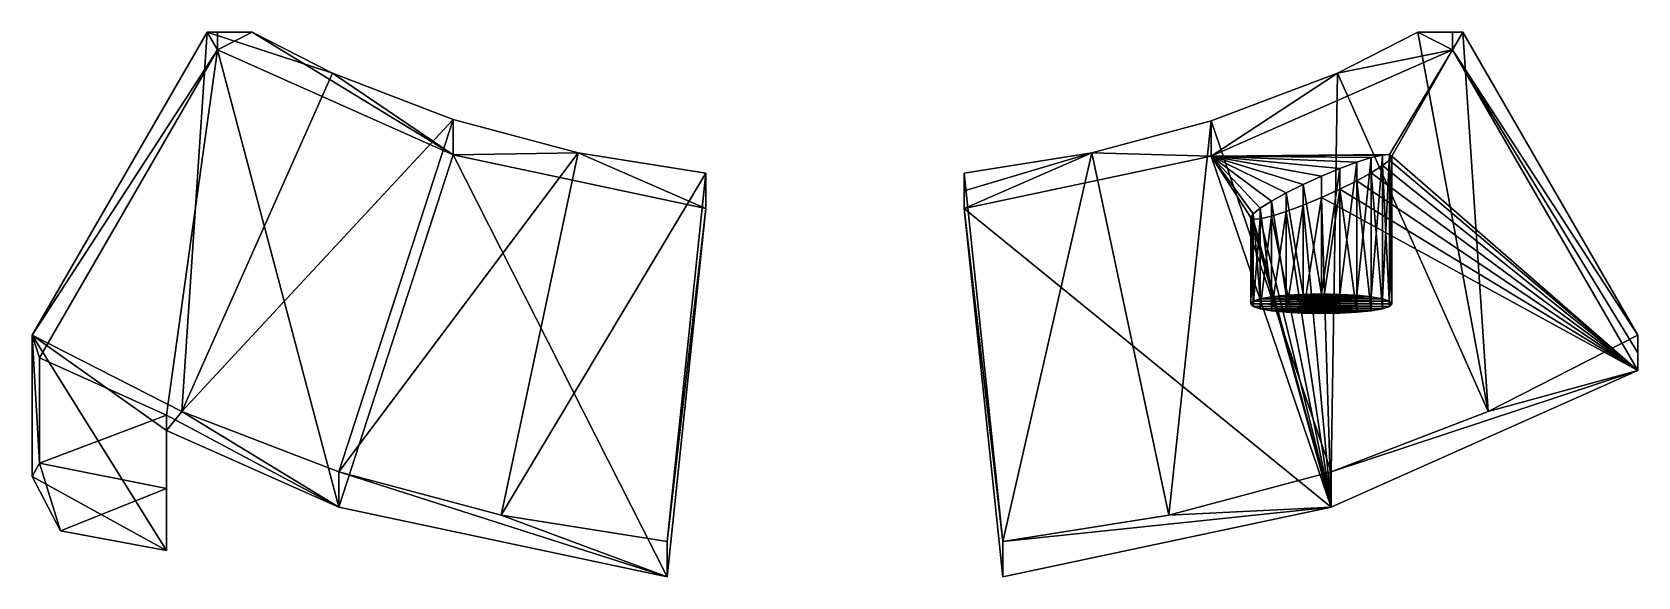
# Model space of a CAD drawing. Extents: x -22.8 to 22.8, y -26.3 to -10.8.
import ezdxf

# ---------------------------------------------------------------- set-up
doc = ezdxf.new("R2010")
doc.units = 0
doc.header["$MEASUREMENT"] = 0
doc.layers.add('STL2DXF', color=7, linetype='Continuous')

msp = doc.modelspace()

# ---------------------------------------------------------------- linework, layer by layer
at = {"layer": 'STL2DXF'}
for points in [[(-18.507, -21.566, 75), (-17.789, -10.811, 4.124), (-22.75, -19.404, 75)], [(-17.5, -11.311), (-22.75, -19.404, 75), (-17.789, -10.811, 4.124)], [(-14.236, -11.974), (-17.789, -10.811, 4.124), (-18.507, -21.566, 75)], [(-17.789, -10.811, 4.124), (-14.236, -11.974), (-16.519, -10.811)], [(-17.789, -10.811, 4.124), (-16.519, -10.811), (-17.5, -10.811)], [(-17.5, -11.311), (-17.789, -10.811, 4.124), (-17.5, -10.811)], [(-16.519, -10.811), (-17.5, -11.311), (-17.5, -10.811)], [(-17.5, -11.311), (-16.519, -10.811), (-10.816, -14.287)], [(-10.816, -14.287), (-16.519, -10.811), (-14.236, -11.974)], [(17.5, -11.311), (14.236, -11.974), (16.519, -10.811)], [(18.507, -21.566, 75), (16.519, -10.811), (14.236, -11.974)], [(17.5, -11.311), (16.519, -10.811), (17.5, -10.811)], [(17.789, -10.811, 4.124), (17.5, -10.811), (16.519, -10.811)], [(16.519, -10.811), (18.507, -21.566, 75), (17.789, -10.811, 4.124)], [(22.75, -19.404, 75), (17.5, -11.311), (17.789, -10.811, 4.124)], [(17.789, -10.811, 4.124), (17.5, -11.311), (17.5, -10.811)], [(17.789, -10.811, 4.124), (18.507, -21.566, 75), (22.75, -19.404, 75)], [(-22.542, -20.044, 72.031), (-22.75, -19.404, 75), (-17.5, -11.311)], [(-17.5, -11.311), (-18.943, -21.671, 72.192), (-22.542, -20.044, 72.031)], [(-17.5, -11.311), (-14.06, -24.273, 75), (-18.943, -21.671, 72.192)], [(-14.06, -24.273, 75), (-17.5, -11.311), (-10.816, -14.287)], [(10.658, -14.329), (14.236, -11.974), (17.5, -11.311)], [(17.5, -11.311), (15.714, -14.28, 14.328), (10.658, -14.329)], [(15.714, -14.28, 14.328), (17.5, -11.311), (15.782, -14.328, 14.844)], [(15.782, -14.328, 14.844), (17.5, -11.311), (22.75, -20.404, 75)], [(17.5, -11.311), (22.75, -19.904, 75), (22.75, -20.404, 75)], [(22.75, -19.904, 75), (17.5, -11.311), (22.75, -19.404, 75)], [(-18.507, -21.566, 75), (-10.816, -13.287), (-14.236, -11.974)], [(-10.816, -14.287), (-14.236, -11.974), (-10.816, -13.287)], [(10.658, -14.329), (10.658, -13.329), (14.236, -11.974)], [(14.06, -23.273, 75), (14.236, -11.974), (10.658, -13.329)], [(14.236, -11.974), (14.06, -23.273, 75), (18.507, -21.566, 75)], [(-10.816, -13.287), (-18.507, -21.566, 75), (-14.06, -23.273, 75)], [(-14.06, -23.273, 75), (-7.277, -14.235), (-10.816, -13.287)], [(-10.816, -14.287), (-10.816, -13.287), (-7.277, -14.235)], [(10.658, -14.329), (7.277, -14.235), (10.658, -13.329)], [(9.46, -24.506, 75), (10.658, -13.329), (7.277, -14.235)], [(10.658, -13.329), (9.46, -24.506, 75), (14.06, -23.273, 75)], [(-7.277, -14.235), (-14.06, -23.273, 75), (-9.46, -24.506, 75)], [(-10.816, -14.287), (-4.756, -26.251, 75), (-14.06, -24.273, 75)], [(-10.816, -14.287), (-7.277, -14.235), (-3.658, -15.808)], [(-4.756, -26.251, 75), (-10.816, -14.287), (-3.658, -15.808)], [(-9.46, -24.506, 75), (-3.658, -14.808), (-7.277, -14.235)], [(-3.658, -15.808), (-7.277, -14.235), (-3.658, -14.808)], [(4.756, -25.251, 75), (7.277, -14.235), (3.658, -14.808)], [(7.277, -14.235), (3.658, -15.308), (3.658, -14.808)], [(3.658, -15.308), (7.277, -14.235), (3.658, -15.808)], [(3.658, -15.808), (7.277, -14.235), (10.658, -14.329)], [(14.06, -24.273, 75), (3.658, -15.808), (10.658, -14.329)], [(7.277, -14.235), (4.756, -25.251, 75), (9.46, -24.506, 75)], [(10.658, -14.329), (15.714, -14.28, 14.328), (15.514, -14.294, 13.839)], [(10.658, -14.329), (15.514, -14.294, 13.839), (15.196, -14.369, 13.41)], [(10.658, -14.329), (15.196, -14.369, 13.41), (14.782, -14.501, 13.07)], [(10.658, -14.329), (14.782, -14.501, 13.07), (14.3, -14.681, 12.843)], [(10.658, -14.329), (14.3, -14.681, 12.843), (13.782, -14.895, 12.745)], [(10.658, -14.329), (11.782, -16.066, 14.6), (14.06, -24.273, 75)], [(11.782, -16.066, 14.6), (10.658, -14.329), (11.85, -15.958, 14.093)], [(11.85, -15.958, 14.093), (10.658, -14.329), (12.05, -15.798, 13.628)], [(12.05, -15.798, 13.628), (10.658, -14.329), (12.368, -15.598, 13.238)], [(12.368, -15.598, 13.238), (10.658, -14.329), (12.782, -15.37, 12.949)], [(12.782, -15.37, 12.949), (10.658, -14.329), (13.265, -15.13, 12.78)], [(13.265, -15.13, 12.78), (10.658, -14.329), (13.782, -14.895, 12.745)], [(14.782, -14.501, 13.07), (14.3, -18.243, 12.345), (14.3, -14.681, 12.843)], [(14.3, -18.243, 12.345), (14.782, -14.501, 13.07), (14.782, -18.271, 12.543)], [(15.196, -14.369, 13.41), (14.782, -18.271, 12.543), (14.782, -14.501, 13.07)], [(14.782, -18.271, 12.543), (15.196, -14.369, 13.41), (15.196, -18.315, 12.857)], [(15.196, -18.315, 12.857), (15.514, -14.294, 13.839), (15.514, -18.372, 13.268)], [(15.514, -14.294, 13.839), (15.196, -18.315, 12.857), (15.196, -14.369, 13.41)], [(15.514, -18.372, 13.268), (15.714, -14.28, 14.328), (15.714, -18.439, 13.745)], [(15.714, -14.28, 14.328), (15.514, -18.372, 13.268), (15.514, -14.294, 13.839)], [(15.714, -14.436, 15.351), (22.75, -20.404, 75), (15.514, -14.595, 15.816)], [(15.514, -14.595, 15.816), (15.714, -18.583, 14.771), (15.714, -14.436, 15.351)], [(15.782, -14.328, 14.844), (15.714, -18.439, 13.745), (15.714, -14.28, 14.328)], [(15.782, -14.328, 14.844), (22.75, -20.404, 75), (15.714, -14.436, 15.351)], [(15.714, -14.436, 15.351), (15.782, -18.511, 14.258), (15.782, -14.328, 14.844)], [(15.714, -18.439, 13.745), (15.782, -14.328, 14.844), (15.782, -18.511, 14.258)], [(15.782, -18.511, 14.258), (15.714, -14.436, 15.351), (15.714, -18.583, 14.771)], [(-3.658, -14.808), (-9.46, -24.506, 75), (-4.756, -25.251, 75)], [(-4.756, -25.251, 75), (-3.658, -15.808), (-3.658, -14.808)], [(3.658, -15.808), (4.756, -25.251, 75), (3.658, -14.808)], [(3.658, -15.808), (3.658, -14.808), (3.658, -15.308)], [(13.782, -18.233, 12.277), (13.265, -15.13, 12.78), (13.782, -14.895, 12.745)], [(14.3, -14.681, 12.843), (13.782, -18.233, 12.277), (13.782, -14.895, 12.745)], [(13.782, -18.233, 12.277), (14.3, -14.681, 12.843), (14.3, -18.243, 12.345)], [(15.196, -14.796, 16.206), (22.75, -20.404, 75), (14.782, -15.024, 16.495)], [(14.782, -15.024, 16.495), (15.196, -18.707, 15.658), (15.196, -14.796, 16.206)], [(15.514, -14.595, 15.816), (22.75, -20.404, 75), (15.196, -14.796, 16.206)], [(15.196, -14.796, 16.206), (15.514, -18.649, 15.248), (15.514, -14.595, 15.816)], [(15.514, -18.649, 15.248), (15.196, -14.796, 16.206), (15.196, -18.707, 15.658)], [(15.714, -18.583, 14.771), (15.514, -14.595, 15.816), (15.514, -18.649, 15.248)], [(12.782, -18.271, 12.543), (12.368, -15.598, 13.238), (12.782, -15.37, 12.949)], [(13.265, -18.243, 12.345), (12.782, -15.37, 12.949), (13.265, -15.13, 12.78)], [(12.782, -15.37, 12.949), (13.265, -18.243, 12.345), (12.782, -18.271, 12.543)], [(13.265, -15.13, 12.78), (13.782, -18.233, 12.277), (13.265, -18.243, 12.345)], [(14.3, -15.263, 16.663), (22.75, -20.404, 75), (13.782, -15.498, 16.699)], [(13.782, -18.788, 16.239), (14.3, -15.263, 16.663), (13.782, -15.498, 16.699)], [(14.3, -15.263, 16.663), (13.782, -18.788, 16.239), (14.3, -18.779, 16.171)], [(14.782, -15.024, 16.495), (22.75, -20.404, 75), (14.3, -15.263, 16.663)], [(14.3, -15.263, 16.663), (14.782, -18.751, 15.973), (14.782, -15.024, 16.495)], [(14.782, -18.751, 15.973), (14.3, -15.263, 16.663), (14.3, -18.779, 16.171)], [(15.196, -18.707, 15.658), (14.782, -15.024, 16.495), (14.782, -18.751, 15.973)], [(-3.658, -15.808), (-4.756, -25.251, 75), (-4.756, -26.251, 75)], [(4.756, -25.251, 75), (3.658, -15.808), (4.756, -26.251, 75)], [(3.658, -15.808), (14.06, -24.273, 75), (4.756, -26.251, 75)], [(12.05, -18.372, 13.268), (11.85, -15.958, 14.093), (12.05, -15.798, 13.628)], [(12.368, -18.315, 12.857), (12.05, -15.798, 13.628), (12.368, -15.598, 13.238)], [(12.05, -15.798, 13.628), (12.368, -18.315, 12.857), (12.05, -18.372, 13.268)], [(12.368, -15.598, 13.238), (12.782, -18.271, 12.543), (12.368, -18.315, 12.857)], [(14.06, -24.273, 75), (12.368, -16.024, 16.034), (12.782, -15.892, 16.373)], [(12.368, -18.707, 15.658), (12.782, -15.892, 16.373), (12.368, -16.024, 16.034)], [(12.782, -15.892, 16.373), (12.368, -18.707, 15.658), (12.782, -18.751, 15.973)], [(14.06, -24.273, 75), (12.782, -15.892, 16.373), (13.265, -15.713, 16.6)], [(12.782, -18.751, 15.973), (13.265, -15.713, 16.6), (12.782, -15.892, 16.373)], [(13.265, -15.713, 16.6), (12.782, -18.751, 15.973), (13.265, -18.779, 16.171)], [(14.06, -24.273, 75), (13.265, -15.713, 16.6), (13.782, -15.498, 16.699)], [(13.265, -18.779, 16.171), (13.782, -15.498, 16.699), (13.265, -15.713, 16.6)], [(13.782, -15.498, 16.699), (13.265, -18.779, 16.171), (13.782, -18.788, 16.239)], [(14.06, -24.273, 75), (13.782, -15.498, 16.699), (22.75, -20.404, 75)], [(11.85, -18.439, 13.745), (11.782, -16.066, 14.6), (11.85, -15.958, 14.093)], [(14.06, -24.273, 75), (11.782, -16.066, 14.6), (11.85, -16.114, 15.116)], [(11.782, -18.511, 14.258), (11.85, -16.114, 15.116), (11.782, -16.066, 14.6)], [(11.782, -16.066, 14.6), (11.85, -18.439, 13.745), (11.782, -18.511, 14.258)], [(11.85, -16.114, 15.116), (11.782, -18.511, 14.258), (11.85, -18.583, 14.771)], [(11.85, -15.958, 14.093), (12.05, -18.372, 13.268), (11.85, -18.439, 13.745)], [(14.06, -24.273, 75), (11.85, -16.114, 15.116), (12.05, -16.1, 15.605)], [(12.05, -16.1, 15.605), (11.85, -18.583, 14.771), (12.05, -18.649, 15.248)], [(11.85, -18.583, 14.771), (12.05, -16.1, 15.605), (11.85, -16.114, 15.116)], [(14.06, -24.273, 75), (12.05, -16.1, 15.605), (12.368, -16.024, 16.034)], [(12.368, -16.024, 16.034), (12.05, -18.649, 15.248), (12.368, -18.707, 15.658)], [(12.05, -18.649, 15.248), (12.368, -16.024, 16.034), (12.05, -16.1, 15.605)], [(11.85, -18.439, 13.745), (15.782, -18.511, 14.258), (11.782, -18.511, 14.258)], [(11.782, -18.511, 14.258), (15.782, -18.511, 14.258), (15.714, -18.583, 14.771)], [(11.782, -18.511, 14.258), (15.714, -18.583, 14.771), (11.85, -18.583, 14.771)], [(12.05, -18.372, 13.268), (15.714, -18.439, 13.745), (11.85, -18.439, 13.745)], [(11.85, -18.439, 13.745), (15.714, -18.439, 13.745), (15.782, -18.511, 14.258)], [(11.85, -18.583, 14.771), (15.714, -18.583, 14.771), (12.05, -18.649, 15.248)], [(12.368, -18.315, 12.857), (15.514, -18.372, 13.268), (12.05, -18.372, 13.268)], [(12.05, -18.372, 13.268), (15.514, -18.372, 13.268), (15.714, -18.439, 13.745)], [(12.05, -18.649, 15.248), (15.714, -18.583, 14.771), (15.514, -18.649, 15.248)], [(12.05, -18.649, 15.248), (15.514, -18.649, 15.248), (15.196, -18.707, 15.658)], [(12.05, -18.649, 15.248), (15.196, -18.707, 15.658), (12.368, -18.707, 15.658)], [(12.782, -18.271, 12.543), (15.196, -18.315, 12.857), (12.368, -18.315, 12.857)], [(12.368, -18.315, 12.857), (15.196, -18.315, 12.857), (15.514, -18.372, 13.268)], [(13.265, -18.243, 12.345), (14.782, -18.271, 12.543), (12.782, -18.271, 12.543)], [(12.782, -18.271, 12.543), (14.782, -18.271, 12.543), (15.196, -18.315, 12.857)], [(14.3, -18.243, 12.345), (13.265, -18.243, 12.345), (13.782, -18.233, 12.277)], [(13.265, -18.243, 12.345), (14.3, -18.243, 12.345), (14.782, -18.271, 12.543)], [(12.368, -18.707, 15.658), (15.196, -18.707, 15.658), (14.782, -18.751, 15.973)], [(12.368, -18.707, 15.658), (14.782, -18.751, 15.973), (12.782, -18.751, 15.973)], [(12.782, -18.751, 15.973), (14.782, -18.751, 15.973), (13.265, -18.779, 16.171)], [(13.265, -18.779, 16.171), (14.782, -18.751, 15.973), (14.3, -18.779, 16.171)], [(13.265, -18.779, 16.171), (14.3, -18.779, 16.171), (13.782, -18.788, 16.239)], [(-18.943, -25.5, 75), (-22.75, -19.404, 75), (-22.75, -23.404, 75)], [(-22.75, -19.404, 75), (-18.943, -25.5, 75), (-18.943, -22.099, 75)], [(-22.75, -19.404, 75), (-18.943, -22.099, 75), (-18.507, -21.566, 75)], [(-22.75, -19.404, 75), (-22.542, -23.024, 72.031), (-22.75, -23.404, 75)], [(-22.542, -23.024, 72.031), (-22.75, -19.404, 75), (-22.542, -20.044, 72.031)], [(18.507, -21.566, 75), (22.75, -20.404, 75), (22.75, -19.404, 75)], [(22.75, -19.404, 75), (22.75, -20.404, 75), (22.75, -19.904, 75)], [(-18.943, -21.671, 72.192), (-22.542, -23.024, 72.031), (-22.542, -20.044, 72.031)], [(14.06, -23.273, 75), (14.06, -24.273, 75), (22.75, -20.404, 75)], [(14.06, -23.273, 75), (22.75, -20.404, 75), (18.507, -21.566, 75)], [(-22.542, -23.024, 72.031), (-18.943, -21.671, 72.192), (-18.943, -23.741, 72.192)], [(-18.507, -21.566, 75), (-18.943, -22.099, 75), (-14.06, -24.273, 75)], [(-18.943, -22.099, 75), (-18.943, -23.741, 72.192), (-18.943, -21.671, 72.192)], [(-18.943, -21.671, 72.192), (-14.06, -24.273, 75), (-18.943, -22.099, 75)], [(-18.507, -21.566, 75), (-14.06, -24.273, 75), (-14.06, -23.273, 75)], [(-18.943, -22.099, 75), (-18.943, -25.5, 75), (-18.943, -24.133, 75)], [(-18.943, -24.133, 75), (-18.943, -23.741, 72.192), (-18.943, -22.099, 75)], [(-22.542, -23.024, 72.031), (-21.943, -24.945, 71.039), (-22.75, -23.404, 75)], [(-18.943, -23.741, 72.192), (-21.943, -24.945, 71.039), (-22.542, -23.024, 72.031)], [(-22.75, -23.404, 75), (-21.943, -24.945, 71.039), (-18.943, -25.5, 75)], [(-14.06, -23.273, 75), (-14.06, -24.273, 75), (-4.756, -26.251, 75)], [(-14.06, -23.273, 75), (-4.756, -26.251, 75), (-9.46, -24.506, 75)], [(9.46, -24.506, 75), (14.06, -24.273, 75), (14.06, -23.273, 75)], [(-18.943, -25.5, 72.192), (-21.943, -24.945, 71.039), (-18.943, -23.741, 72.192)], [(-18.943, -23.741, 72.192), (-18.943, -25.5, 75), (-18.943, -25.5, 72.192)], [(-18.943, -25.5, 75), (-18.943, -23.741, 72.192), (-18.943, -24.133, 75)], [(-9.46, -24.506, 75), (-4.756, -26.251, 75), (-4.756, -25.251, 75)], [(14.06, -24.273, 75), (4.756, -25.251, 75), (4.756, -26.251, 75)], [(4.756, -25.251, 75), (14.06, -24.273, 75), (9.46, -24.506, 75)], [(-18.943, -25.5, 75), (-21.943, -24.945, 71.039), (-18.943, -25.5, 72.192)]]:
    msp.add_3dface(points, dxfattribs=at)

doc.saveas('drawing.dxf')
